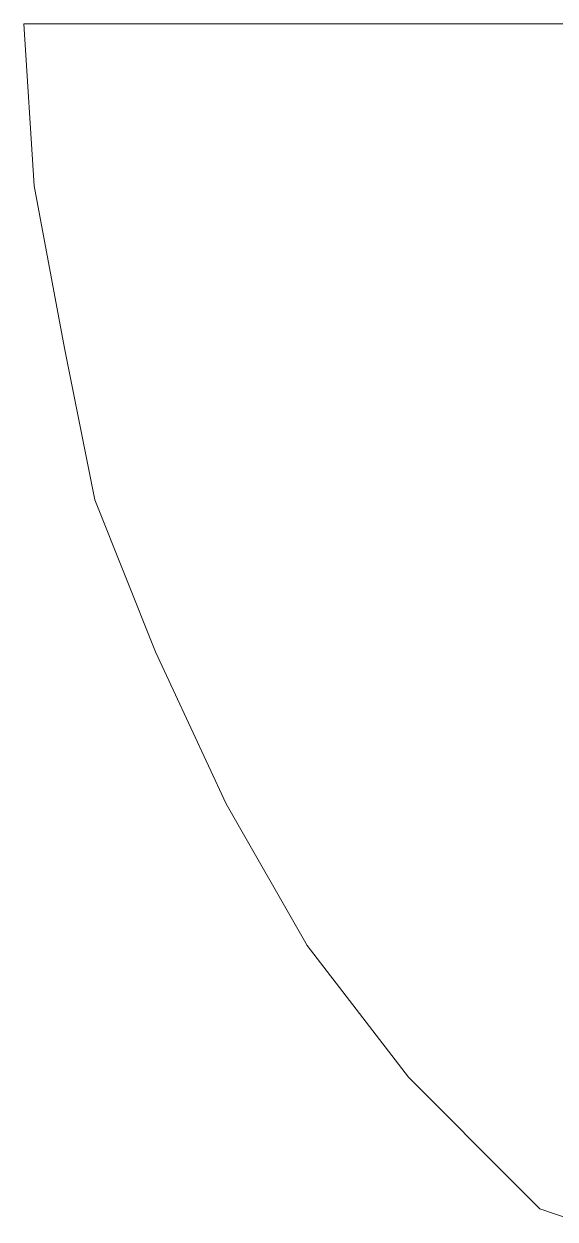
# Model space of a CAD drawing. Header units: millimetres. Extents: x 521 to 148073, y -17811 to 32040.
# Drawn here: x 142974 to 143417, y -14867 to -13871 of the extents above; entities that cross this region are included whole.
import ezdxf

# ---------------------------------------------------------------- set-up
doc = ezdxf.new("R2010")
doc.units = ezdxf.units.MM
doc.layers.add('PDF_Geometrie', color=7, linetype='Continuous', true_color=0xbdbdbd)

msp = doc.modelspace()

# ---------------------------------------------------------------- linework, layer by layer
at = {"layer": 'PDF_Geometrie', "lineweight": 18}
for points in [[(144770.16, -13871.46), (142973.86, -13871.46), (144770.16, -13871.46), (142973.86, -13871.46), (142982.29, -14006.39), (142973.86, -13871.46), (142982.29, -14006.39), (143007.59, -14141.33), (142982.29, -14006.39), (143007.59, -14141.33), (143032.89, -14267.83), (143083.49, -14394.33), (143142.52, -14520.83), (143209.99, -14638.89), (143294.32, -14748.53), (143387.09, -14841.29), (143403.96, -14858.16), (143429.26, -14866.59), (143403.96, -14858.16), (143429.26, -14866.59)], [(143032.89, -14267.83), (143032.89, -14267.83)], [(143083.49, -14394.33), (143083.49, -14394.33)], [(143142.52, -14520.83), (143142.52, -14520.83)], [(143209.99, -14638.89), (143209.99, -14638.89)], [(143294.32, -14748.53), (143294.32, -14748.53)], [(143387.09, -14841.29), (143387.09, -14841.29)], [(143387.09, -14841.29), (143387.09, -14841.29)], [(143403.96, -14858.16), (143403.96, -14858.16)]]:
    msp.add_lwpolyline(points, dxfattribs=at)
for points in [[(143209.99, -14638.89), (143294.32, -14748.53), (143387.09, -14841.29), (143294.32, -14748.53), (143209.99, -14638.89), (143142.52, -14520.83), (143083.49, -14394.33), (143032.89, -14267.83), (143007.59, -14141.33), (143032.89, -14267.83), (143083.49, -14394.33), (143142.52, -14520.83)], [(143403.96, -14858.16), (143387.09, -14841.29)]]:
    msp.add_lwpolyline(points, close=True, dxfattribs=at)

doc.saveas('drawing.dxf')
